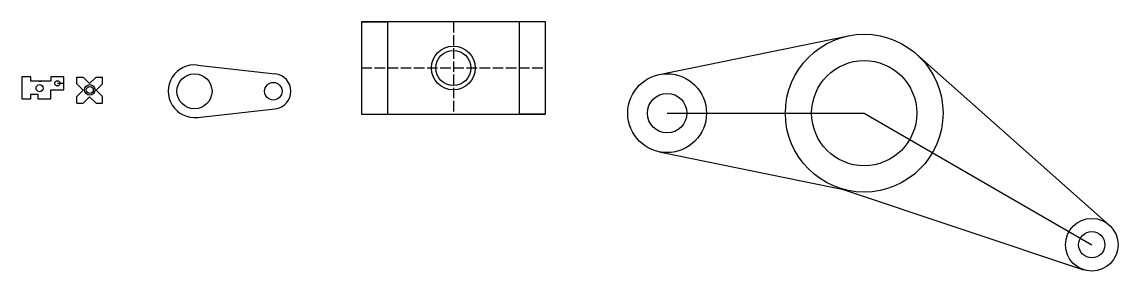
# Model space of a CAD drawing. Header units: inches. Extents: x 12 to 1264, y -179 to 105.
import ezdxf

# ---------------------------------------------------------------- set-up
doc = ezdxf.new("R2010")
doc.units = ezdxf.units.IN
doc.header["$MEASUREMENT"] = 0
doc.linetypes.add('ACAD_ISO02W100', pattern=[15, 12, -3])

msp = doc.modelspace()

# ---------------------------------------------------------------- linework, layer by layer
for p, q in [((610, 105), (400, 105)), ((400, 105), (400, 0)), ((430, 105), (430, 0)), ((580, 105), (580, 0)), ((610, 0), (610, 105)), ((740, 45.1), (956, 89.2)), ((1033.7, 68.4), (1253.7, -126.5)), ((12.5, 42.5), (12.5, 42.5)), ((12.5, 42.5), (12.5, 17.5)), ((22.5, 42.5), (12.5, 42.5)), ((22.5, 37.5), (22.5, 42.5)), ((60.5, 42.5), (45.5, 42.5)), ((45.5, 42.5), (45.5, 37.5)), ((60.5, 27.5), (60.5, 42.5)), ((75, 34.6), (75, 42.1)), ((75, 42.1), (82.5, 42.1)), ((82.5, 42.1), (89.8, 34.8)), ((89.8, 34.8), (97.1, 42.1)), ((97.1, 42.1), (104.6, 42.1)), ((104.6, 34.6), (104.6, 42.1)), ((45.5, 37.5), (22.5, 37.5)), ((32.6, 37.5), (35, 37.5)), ((45.5, 17.5), (45.5, 27.5)), ((45.5, 27.5), (60.5, 27.5)), ((82.3, 27.3), (75, 34.6)), ((75, 20), (82.3, 27.3)), ((97.3, 27.3), (104.6, 34.6)), ((104.6, 20), (97.3, 27.3)), ((12.5, 17.5), (22.5, 17.5)), ((22.5, 17.5), (22.5, 22.5)), ((22.5, 22.5), (30.5, 22.5)), ((30.5, 22.5), (30.5, 17.5)), ((30.5, 17.5), (45.5, 17.5)), ((75, 12.5), (75, 20)), ((82.5, 12.5), (89.8, 19.8)), ((89.8, 19.8), (97.1, 12.5)), ((104.6, 12.5), (104.6, 20)), ((75, 12.5), (82.5, 12.5)), ((97.1, 12.5), (104.6, 12.5)), ((400, 0), (610, 0)), ((749, 1), (974, 1)), ((974, 1), (1233.8, -149)), ((740, -43.1), (956, -87.2)), ((945.5, -84.4), (1224.3, -177.5))]:
    msp.add_line(p, q)
at = {"color": 1}
for p, q in [((400, 105), (430, 105)), ((610, 105), (580, 105)), ((400, 0), (430, 0)), ((610, 0), (580, 0))]:
    msp.add_line(p, q, dxfattribs=at)
at = {"linetype": 'ACAD_ISO02W100'}
for p, q in [((505, 105), (505, 0)), ((400, 52.5), (610, 52.5))]:
    msp.add_line(p, q, dxfattribs=at)
at = {"color": 7, "true_color": 0xffffff}
for p, q in [((212.8, 55.8), (301.7, 45.9)), ((60.5, 35), (53, 35)), ((212.8, -3.8), (301.7, 6.1))]:
    msp.add_line(p, q, dxfattribs=at)
for centre, radius in [((974, 1), 90), ((505, 52.5), 25), ((505, 52.5), 20), ((974, 1), 60), ((53, 35), 3), ((749, 1), 45), ((32.6, 29.5), 4), ((90, 27.5), 6), ((90, 27.5), 4), ((749, 1), 22.5), ((1233.8, -149), 30), ((1233.8, -149), 15)]:
    msp.add_circle(centre, radius)
for centre, radius in [((209.5, 26), 20), ((299.5, 26), 10)]:
    msp.add_circle(centre, radius, dxfattribs=at)
for centre, radius, start, end in [((209.5, 26), 30, 83.6206, 276.3794), ((299.5, 26), 20, 276.3794, 83.6206)]:
    msp.add_arc(centre, radius, start, end, dxfattribs=at)

doc.saveas('drawing.dxf')
